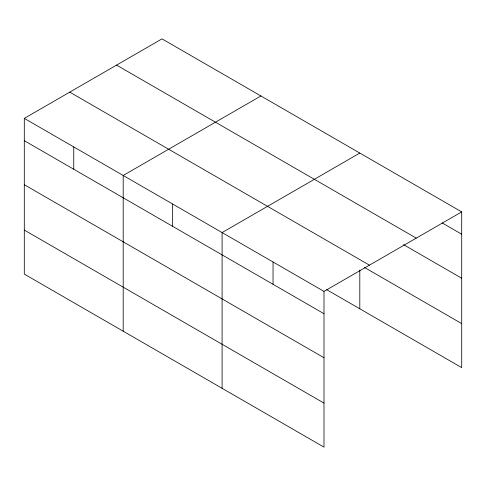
<?xml version="1.0" encoding="UTF-8"?>
<svg xmlns="http://www.w3.org/2000/svg" width="486" height="486" viewBox="0 0 486 486"><rect width="100%" height="100%" fill="white"/><g stroke="black" fill="none" stroke-linecap="round" stroke-linejoin="round"><path stroke-width="0.73" d="M323.992 357.745L323.992 291.4L24.3 118.377L24.3 274.104L323.992 447.132L323.992 357.745L24.3 184.716M326.622 289.638L461.7 367.623L461.7 211.896L162.008 38.868L24.3 118.377M260.909 95.967L123.195 175.476L123.195 331.203M359.804 153.066L222.096 232.575L222.096 388.302M323.992 291.4L461.7 211.896M442.102 222.898L461.7 234.209M116.567 65.106L416.253 238.134M403.568 244.671L461.7 278.235M69.747 92.14L369.433 265.162M364.378 267.409L461.7 323.597M24.3 140.691L323.992 313.713M24.3 230.078L323.992 403.101M359.804 270.082L359.804 308.798M273.041 261.984L273.041 284.298M172.645 204.023L172.645 226.336M73.751 146.924L73.751 169.237"/></g></svg>
